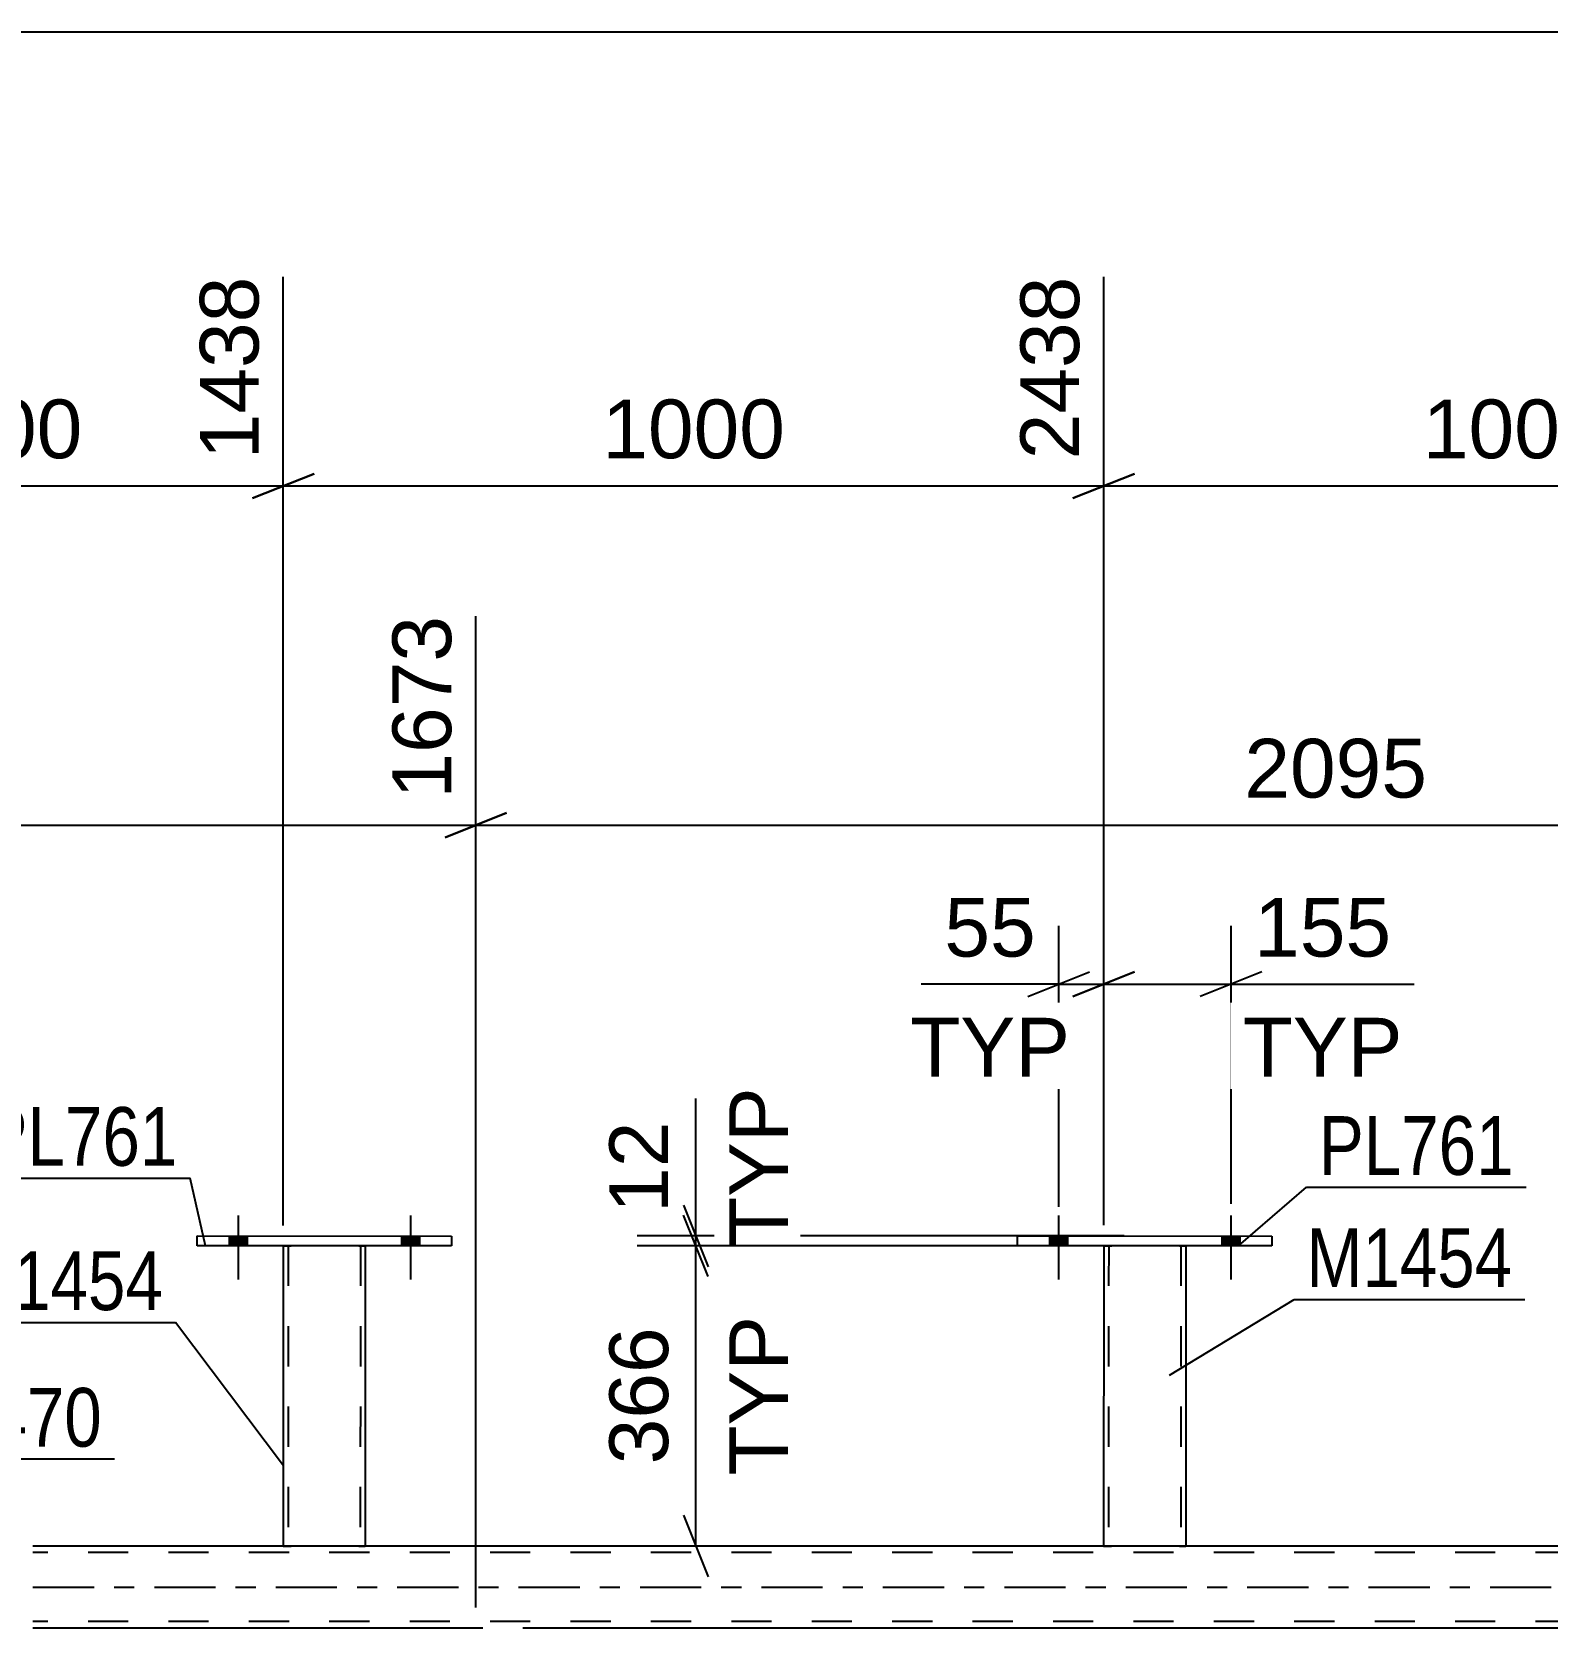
# Model space of a CAD drawing. Header units: millimetres. Extents: x 0 to 841, y 0 to 594.
# Drawn here: x 89.2 to 163.1, y 432.5 to 510.3 of the extents above; entities that cross this region are included whole.
import ezdxf

# ---------------------------------------------------------------- set-up
doc = ezdxf.new("R2010")
doc.units = ezdxf.units.MM
doc.linetypes.add('DXK_LINE_DOT2', pattern=[3.9198, 1.9599, -1.9599])
doc.linetypes.add('DXK_LINE_DOT3', pattern=[5.9187, 2.979, -0.9799, 0.9799, -0.9799])
doc.styles.add('Arial', font='ARIAL.TTF', dxfattribs={"height": 0.2})
doc.styles.add('Arial Narrow', font='ARIALN.TTF', dxfattribs={"height": 0.2})

# ---------------------------------------------------------------- blocks, each defined once
blk = doc.blocks.new('Part-318891418-4713 - 4466')
at = {"color": 2, "linetype": 'Continuous'}
for p, q in [((97.29, 451.147), (97.29, 451.627)), ((97.29, 451.627), (109.69, 451.623)), ((109.69, 451.623), (109.69, 451.143)), ((109.69, 451.143), (97.29, 451.147))]:
    blk.add_line(p, q, dxfattribs=at)
blk = doc.blocks.new('Bolt-318891418-4717 - 4466')
at = {"linetype": 'Continuous'}
for points in [[(138.844, 451.147), (139.724, 451.146), (139.724, 451.626), (138.844, 451.627)], [(147.244, 451.144), (148.124, 451.144), (148.124, 451.624), (147.244, 451.624)]]:
    blk.add_hatch(color=1, dxfattribs=at).paths.add_polyline_path(points)
at = {"color": 1, "linetype": 'Continuous'}
for p, q in [((139.284, 452.627), (139.283, 449.507)), ((147.684, 452.624), (147.683, 449.504)), ((138.844, 451.627), (138.844, 451.147)), ((139.724, 451.626), (139.724, 451.146)), ((147.244, 451.624), (147.244, 451.144)), ((148.124, 451.624), (148.124, 451.144))]:
    blk.add_line(p, q, dxfattribs=at)
blk = doc.blocks.new('Part-318891418-4508 - 4466')
at = {"color": 2, "linetype": 'Continuous'}
for p, q in [((101.485, 436.508), (89.29, 436.508)), ((141.479, 436.508), (105.485, 436.508)), ((181.484, 436.508), (145.479, 436.508)), ((110.875, 432.508), (89.29, 432.508)), ((194.691, 432.508), (115.132, 432.508))]:
    blk.add_line(p, q, dxfattribs=at)
at = {"color": 7, "linetype": 'DXK_LINE_DOT2'}
for p, q in [((764.219, 436.188), (89.29, 436.188)), ((764.219, 436.508), (101.485, 436.508)), ((105.485, 436.508), (101.485, 436.508)), ((145.479, 436.508), (141.479, 436.508)), ((764.219, 432.828), (89.29, 432.828)), ((115.132, 432.508), (110.875, 432.508))]:
    blk.add_line(p, q, dxfattribs=at)
at = {"color": 7, "linetype": 'DXK_LINE_DOT3'}
blk.add_line((89.29, 434.508), (774.019, 434.508), dxfattribs=at)
blk = doc.blocks.new('Part-318891418-4579 - 4466')
at = {"color": 2, "linetype": 'Continuous'}
for p, q in [((137.284, 451.147), (137.284, 451.627)), ((137.284, 451.627), (149.684, 451.623)), ((149.684, 451.623), (149.684, 451.143)), ((149.684, 451.143), (137.284, 451.147))]:
    blk.add_line(p, q, dxfattribs=at)
blk = doc.blocks.new('Part-318891418-4584 - 4466')
at = {"color": 2, "linetype": 'Continuous'}
for p, q in [((101.49, 451.146), (101.485, 436.507)), ((105.49, 451.145), (105.485, 436.506)), ((101.522, 436.507), (101.485, 436.507)), ((101.626, 436.507), (101.522, 436.507)), ((101.781, 436.507), (101.626, 436.507)), ((105.189, 436.506), (101.781, 436.507)), ((105.345, 436.506), (105.189, 436.506)), ((105.449, 436.506), (105.345, 436.506)), ((105.485, 436.506), (105.449, 436.506))]:
    blk.add_line(p, q, dxfattribs=at)
at = {"color": 7, "linetype": 'DXK_LINE_DOT2'}
for p, q in [((101.49, 451.149), (101.49, 451.149)), ((101.49, 451.149), (101.49, 451.146)), ((101.49, 451.146), (101.49, 451.149)), ((101.526, 451.149), (101.49, 451.149)), ((101.49, 451.149), (101.526, 451.149)), ((101.63, 451.149), (101.526, 451.149)), ((101.526, 451.149), (101.63, 451.149)), ((101.748, 451.149), (101.63, 451.149)), ((101.63, 451.149), (101.786, 451.149)), ((101.73, 451.149), (101.725, 436.507)), ((101.73, 451.149), (101.73, 451.149)), ((101.748, 451.149), (101.73, 451.149)), ((101.73, 451.149), (101.748, 451.149)), ((105.193, 451.148), (101.748, 451.149)), ((101.8, 451.149), (101.748, 451.149)), ((101.748, 451.149), (101.8, 451.149)), ((105.193, 451.148), (101.786, 451.149)), ((105.102, 451.148), (101.8, 451.149)), ((101.8, 451.149), (101.878, 451.149)), ((105.179, 451.148), (101.878, 451.149)), ((105.179, 451.148), (105.102, 451.148)), ((105.232, 451.148), (105.179, 451.148)), ((105.179, 451.148), (105.232, 451.148)), ((105.193, 451.148), (105.349, 451.148)), ((105.349, 451.148), (105.193, 451.148)), ((105.25, 451.148), (105.232, 451.148)), ((105.232, 451.148), (105.25, 451.148)), ((105.25, 451.148), (105.245, 436.506)), ((105.25, 451.148), (105.25, 451.148)), ((105.349, 451.148), (105.453, 451.148)), ((105.453, 451.148), (105.349, 451.148)), ((105.453, 451.148), (105.49, 451.148)), ((105.49, 451.148), (105.453, 451.148)), ((105.49, 451.148), (105.49, 451.148)), ((105.49, 451.148), (105.49, 451.145)), ((105.49, 451.145), (105.49, 451.148)), ((101.485, 436.507), (101.522, 436.507)), ((101.522, 436.507), (101.626, 436.507)), ((101.626, 436.507), (101.781, 436.507)), ((101.743, 436.507), (101.725, 436.507)), ((101.725, 436.507), (101.743, 436.507)), ((101.795, 436.507), (101.743, 436.507)), ((101.743, 436.507), (101.781, 436.507)), ((105.189, 436.506), (101.781, 436.507)), ((101.781, 436.507), (101.795, 436.507)), ((105.097, 436.506), (101.795, 436.507)), ((101.795, 436.507), (101.873, 436.507)), ((105.175, 436.506), (101.873, 436.507)), ((105.175, 436.506), (105.097, 436.506)), ((105.227, 436.506), (105.175, 436.506)), ((105.175, 436.506), (105.227, 436.506)), ((105.189, 436.506), (105.345, 436.506)), ((105.245, 436.506), (105.227, 436.506)), ((105.227, 436.506), (105.245, 436.506)), ((105.345, 436.506), (105.449, 436.506)), ((105.449, 436.506), (105.485, 436.506))]:
    blk.add_line(p, q, dxfattribs=at)
blk = doc.blocks.new('Part-318891418-4574 - 4466')
at = {"color": 2, "linetype": 'Continuous'}
for p, q in [((141.484, 451.146), (141.479, 436.507)), ((145.484, 451.145), (145.479, 436.506)), ((141.515, 436.507), (141.479, 436.507)), ((141.62, 436.507), (141.515, 436.507)), ((141.775, 436.507), (141.62, 436.507)), ((145.183, 436.506), (141.775, 436.507)), ((145.338, 436.506), (145.183, 436.506)), ((145.442, 436.506), (145.338, 436.506)), ((145.479, 436.506), (145.442, 436.506))]:
    blk.add_line(p, q, dxfattribs=at)
at = {"color": 7, "linetype": 'DXK_LINE_DOT2'}
for p, q in [((141.484, 451.149), (141.484, 451.149)), ((141.484, 451.149), (141.484, 451.146)), ((141.484, 451.146), (141.484, 451.149)), ((141.52, 451.149), (141.484, 451.149)), ((141.484, 451.149), (141.52, 451.149)), ((141.624, 451.149), (141.52, 451.149)), ((141.52, 451.149), (141.624, 451.149)), ((141.742, 451.149), (141.624, 451.149)), ((141.624, 451.149), (141.78, 451.149)), ((141.724, 451.149), (141.719, 436.507)), ((141.724, 451.149), (141.724, 451.149)), ((141.742, 451.149), (141.724, 451.149)), ((141.724, 451.149), (141.742, 451.149)), ((145.187, 451.148), (141.742, 451.149)), ((141.794, 451.149), (141.742, 451.149)), ((141.742, 451.149), (141.794, 451.149)), ((145.187, 451.148), (141.78, 451.149)), ((145.095, 451.148), (141.794, 451.149)), ((141.794, 451.149), (141.872, 451.149)), ((145.173, 451.148), (141.872, 451.149)), ((145.173, 451.148), (145.095, 451.148)), ((145.225, 451.148), (145.173, 451.148)), ((145.173, 451.148), (145.225, 451.148)), ((145.187, 451.148), (145.343, 451.148)), ((145.343, 451.148), (145.187, 451.148)), ((145.244, 451.148), (145.225, 451.148)), ((145.225, 451.148), (145.244, 451.148)), ((145.244, 451.148), (145.239, 436.506)), ((145.244, 451.148), (145.244, 451.148)), ((145.343, 451.148), (145.447, 451.148)), ((145.447, 451.148), (145.343, 451.148)), ((145.447, 451.148), (145.484, 451.148)), ((145.484, 451.148), (145.447, 451.148)), ((145.484, 451.148), (145.484, 451.148)), ((145.484, 451.148), (145.484, 451.145)), ((145.484, 451.145), (145.484, 451.148)), ((141.479, 436.507), (141.515, 436.507)), ((141.515, 436.507), (141.62, 436.507)), ((141.62, 436.507), (141.775, 436.507)), ((141.737, 436.507), (141.719, 436.507)), ((141.719, 436.507), (141.737, 436.507)), ((141.789, 436.507), (141.737, 436.507)), ((141.737, 436.507), (141.775, 436.507)), ((145.183, 436.506), (141.775, 436.507)), ((141.775, 436.507), (141.789, 436.507)), ((145.091, 436.506), (141.789, 436.507)), ((141.789, 436.507), (141.867, 436.507)), ((145.169, 436.506), (141.867, 436.507)), ((145.169, 436.506), (145.091, 436.506)), ((145.221, 436.506), (145.169, 436.506)), ((145.169, 436.506), (145.221, 436.506)), ((145.183, 436.506), (145.338, 436.506)), ((145.239, 436.506), (145.221, 436.506)), ((145.221, 436.506), (145.239, 436.506)), ((145.338, 436.506), (145.442, 436.506)), ((145.442, 436.506), (145.479, 436.506))]:
    blk.add_line(p, q, dxfattribs=at)
blk = doc.blocks.new('Bolt-318891418-4628 - 4466')
at = {"linetype": 'Continuous'}
for points in [[(98.85, 451.147), (99.73, 451.146), (99.73, 451.626), (98.85, 451.627)], [(107.25, 451.144), (108.13, 451.144), (108.13, 451.624), (107.25, 451.624)]]:
    blk.add_hatch(color=1, dxfattribs=at).paths.add_polyline_path(points)
at = {"color": 1, "linetype": 'Continuous'}
for p, q in [((99.29, 452.627), (99.289, 449.507)), ((107.69, 452.624), (107.689, 449.504)), ((98.85, 451.627), (98.85, 451.147)), ((99.73, 451.626), (99.73, 451.146)), ((107.25, 451.624), (107.25, 451.144)), ((108.13, 451.624), (108.13, 451.144))]:
    blk.add_line(p, q, dxfattribs=at)
blk = doc.blocks.new('Bolt-318891418-4716 - 4466')
at = {"linetype": 'Continuous'}
for points in [[(138.844, 451.147), (139.724, 451.146), (139.724, 451.626), (138.844, 451.627)], [(147.244, 451.144), (148.124, 451.144), (148.124, 451.624), (147.244, 451.624)]]:
    blk.add_hatch(color=1, dxfattribs=at).paths.add_polyline_path(points)
at = {"color": 1, "linetype": 'Continuous'}
for p, q in [((139.284, 452.627), (139.283, 449.507)), ((147.684, 452.624), (147.683, 449.504)), ((138.844, 451.627), (138.844, 451.147)), ((139.724, 451.626), (139.724, 451.146)), ((147.244, 451.624), (147.244, 451.144)), ((148.124, 451.624), (148.124, 451.144))]:
    blk.add_line(p, q, dxfattribs=at)
blk = doc.blocks.new('Bolt-318891418-4718 - 4466')
at = {"linetype": 'Continuous'}
for points in [[(98.85, 451.147), (99.73, 451.146), (99.73, 451.626), (98.85, 451.627)], [(107.25, 451.144), (108.13, 451.144), (108.13, 451.624), (107.25, 451.624)]]:
    blk.add_hatch(color=1, dxfattribs=at).paths.add_polyline_path(points)
at = {"color": 1, "linetype": 'Continuous'}
for p, q in [((99.29, 452.627), (99.289, 449.507)), ((107.69, 452.624), (107.689, 449.504)), ((98.85, 451.627), (98.85, 451.147)), ((99.73, 451.626), (99.73, 451.146)), ((107.25, 451.624), (107.25, 451.144)), ((108.13, 451.624), (108.13, 451.144))]:
    blk.add_line(p, q, dxfattribs=at)
blk = doc.blocks.new('StraightDimension-318891418-5178 - 4466')
at = {"color": 7, "linetype": 'Continuous'}
for p, q in [((121.599, 451.625), (121.599, 458.323)), ((121.599, 451.625), (121.599, 458.323)), ((120.999, 453.125), (122.199, 450.125)), ((122.199, 449.648), (120.999, 452.648)), ((142.484, 451.625), (118.749, 451.625)), ((121.599, 451.148), (121.599, 451.625)), ((142.484, 451.148), (118.749, 451.148))]:
    blk.add_line(p, q, dxfattribs=at)
at = {"color": 0, "linetype": 'Continuous'}
blk.add_wipeout([(126.699, 459.462), (122.499, 459.462), (122.499, 450.486), (126.699, 450.486)], dxfattribs=at)
at = {"color": 0}
blk.add_wipeout([(120.849, 457.798), (116.649, 457.798), (116.649, 452.15), (120.849, 452.15)], dxfattribs=at)
at = {"color": 3, "linetype": 'Continuous', "style": 'Arial'}
blk.add_text('TYP', height=2.8652, rotation=90.00021, dxfattribs=at).set_placement((126.099, 451.086))
at = {"color": 3, "style": 'Arial'}
blk.add_text('12', height=2.8652, rotation=90.00021, dxfattribs=at).set_placement((120.249, 452.75))
blk = doc.blocks.new('StraightDimension-318891418-11298 - 4466')
at = {"color": 7, "linetype": 'Continuous'}
for p, q in [((40.154, 433.008), (38.954, 436.008)), ((54.457, 434.508), (36.704, 434.508)), ((39.554, 308.648), (39.554, 434.508)), ((38.954, 310.148), (40.154, 307.148)), ((106.448, 308.648), (36.704, 308.648))]:
    blk.add_line(p, q, dxfattribs=at)
at = {"color": 0}
blk.add_wipeout([(38.804, 376.625), (34.604, 376.625), (34.604, 366.531), (38.804, 366.531)], dxfattribs=at)
at = {"color": 3, "style": 'Arial'}
blk.add_text('3147', height=2.8652, rotation=90.00021, dxfattribs=at).set_placement((38.204, 367.131))
blk = doc.blocks.new('StraightDimension-318891418-5218 - 4466')
at = {"color": 7, "linetype": 'Continuous'}
for p, q in [((141.484, 452.149), (141.484, 466.748)), ((147.687, 453.188), (147.687, 466.748)), ((139.984, 463.298), (142.984, 464.498)), ((141.484, 463.898), (147.687, 463.898)), ((149.187, 464.498), (146.187, 463.298)), ((147.687, 463.898), (156.608, 463.898)), ((147.687, 463.898), (156.608, 463.898))]:
    blk.add_line(p, q, dxfattribs=at)
at = {"color": 0}
blk.add_wipeout([(156.083, 464.648), (156.083, 468.848), (148.212, 468.848), (148.212, 464.648)], dxfattribs=at)
at = {"color": 0, "linetype": 'Continuous'}
blk.add_wipeout([(156.635, 458.798), (156.635, 462.998), (147.66, 462.998), (147.66, 458.798)], dxfattribs=at)
at = {"color": 3, "style": 'Arial'}
blk.add_text('155', height=2.8652, dxfattribs=at).set_placement((148.812, 465.248))
at = {"color": 3, "linetype": 'Continuous', "style": 'Arial'}
blk.add_text('TYP', height=2.8652, dxfattribs=at).set_placement((148.26, 459.398))
blk = doc.blocks.new('StraightDimension-318891418-5631 - 4466')
at = {"color": 7, "linetype": 'Continuous'}
for p, q in [((101.49, 452.134), (101.49, 498.39)), ((141.484, 452.149), (141.484, 498.39)), ((102.99, 488.795), (99.99, 487.595)), ((139.984, 487.595), (142.984, 488.795)), ((101.49, 488.195), (141.484, 488.195))]:
    blk.add_line(p, q, dxfattribs=at)
at = {"color": 0}
blk.add_wipeout([(126.534, 488.945), (126.534, 493.145), (116.439, 493.145), (116.439, 488.945)], dxfattribs=at)
at = {"color": 3, "style": 'Arial'}
blk.add_text('1000', height=2.8652, dxfattribs=at).set_placement((117.039, 489.545))
at = {"color": 0, "linetype": 'Continuous'}
blk.add_wipeout([(140.884, 498.99), (136.684, 498.99), (136.684, 488.895), (140.884, 488.895)], dxfattribs=at)
at = {"color": 3, "linetype": 'Continuous', "style": 'Arial'}
blk.add_text('2438', height=2.8652, rotation=90.00021, dxfattribs=at).set_placement((140.284, 489.495))
blk = doc.blocks.new('StraightDimension-318891418-5639 - 4466')
at = {"color": 7, "linetype": 'Continuous'}
for p, q in [((101.49, 452.134), (101.49, 498.39)), ((72.99, 452.149), (72.99, 496.166)), ((74.49, 488.795), (71.49, 487.595)), ((99.99, 487.595), (102.99, 488.795)), ((72.99, 488.195), (101.49, 488.195))]:
    blk.add_line(p, q, dxfattribs=at)
at = {"color": 0}
blk.add_wipeout([(92.287, 488.945), (92.287, 493.145), (82.193, 493.145), (82.193, 488.945)], dxfattribs=at)
at = {"color": 3, "style": 'Arial'}
blk.add_text('1000', height=2.8652, dxfattribs=at).set_placement((82.793, 489.545))
at = {"color": 0, "linetype": 'Continuous'}
blk.add_wipeout([(100.89, 498.99), (96.69, 498.99), (96.69, 488.895), (100.89, 488.895)], dxfattribs=at)
at = {"color": 3, "linetype": 'Continuous', "style": 'Arial'}
blk.add_text('1438', height=2.8652, rotation=90.00021, dxfattribs=at).set_placement((100.29, 489.495))
blk = doc.blocks.new('StraightDimension-318891418-5479 - 4466')
at = {"color": 7, "linetype": 'Continuous'}
for p, q in [((110.875, 433.508), (110.875, 481.846)), ((112.375, 472.251), (109.375, 471.051)), ((110.875, 471.651), (194.691, 471.651))]:
    blk.add_line(p, q, dxfattribs=at)
at = {"color": 0}
blk.add_wipeout([(157.831, 472.401), (157.831, 476.601), (147.736, 476.601), (147.736, 472.401)], dxfattribs=at)
at = {"color": 3, "style": 'Arial'}
blk.add_text('2095', height=2.8652, dxfattribs=at).set_placement((148.336, 473.001))
blk = doc.blocks.new('StraightDimension-318891418-5197 - 4466')
at = {"color": 7, "linetype": 'Continuous'}
for p, q in [((122.199, 449.648), (120.999, 452.648)), ((142.484, 451.148), (118.749, 451.148)), ((121.599, 436.507), (121.599, 451.148)), ((120.999, 438.007), (122.199, 435.007)), ((140.479, 436.507), (118.749, 436.507))]:
    blk.add_line(p, q, dxfattribs=at)
at = {"color": 0, "linetype": 'Continuous'}
blk.add_wipeout([(126.699, 448.315), (122.499, 448.315), (122.499, 439.34), (126.699, 439.34)], dxfattribs=at)
at = {"color": 0}
blk.add_wipeout([(120.849, 447.763), (116.649, 447.763), (116.649, 439.892), (120.849, 439.892)], dxfattribs=at)
at = {"color": 3, "linetype": 'Continuous', "style": 'Arial'}
blk.add_text('TYP', height=2.8652, rotation=90.00021, dxfattribs=at).set_placement((126.099, 439.94))
at = {"color": 3, "style": 'Arial'}
blk.add_text('366', height=2.8652, rotation=90.00021, dxfattribs=at).set_placement((120.249, 440.492))
blk = doc.blocks.new('StraightDimension-318891418-5211 - 4466')
at = {"color": 7, "linetype": 'Continuous'}
for p, q in [((139.287, 453.039), (139.287, 466.748)), ((141.484, 452.149), (141.484, 466.748)), ((139.287, 463.898), (132.59, 463.898)), ((139.287, 463.898), (132.59, 463.898)), ((137.787, 463.298), (140.787, 464.498)), ((139.287, 463.898), (141.484, 463.898)), ((142.984, 464.498), (139.984, 463.298))]:
    blk.add_line(p, q, dxfattribs=at)
at = {"color": 0}
blk.add_wipeout([(138.762, 464.648), (138.762, 468.848), (133.115, 468.848), (133.115, 464.648)], dxfattribs=at)
at = {"color": 0, "linetype": 'Continuous'}
blk.add_wipeout([(140.426, 458.798), (140.426, 462.998), (131.451, 462.998), (131.451, 458.798)], dxfattribs=at)
at = {"color": 3, "style": 'Arial'}
blk.add_text('55', height=2.8652, dxfattribs=at).set_placement((133.715, 465.248))
at = {"color": 3, "linetype": 'Continuous', "style": 'Arial'}
blk.add_text('TYP', height=2.8652, dxfattribs=at).set_placement((132.051, 459.398))
blk = doc.blocks.new('StraightDimension-318891418-5226 - 4466')
at = {"color": 7, "linetype": 'Continuous'}
for p, q in [((110.875, 433.508), (110.875, 481.846)), ((55.457, 437.508), (55.457, 475.175)), ((56.957, 472.251), (53.957, 471.051)), ((55.457, 471.651), (110.875, 471.651)), ((109.375, 471.051), (112.375, 472.251))]:
    blk.add_line(p, q, dxfattribs=at)
at = {"color": 0}
blk.add_wipeout([(88.213, 472.401), (88.213, 476.601), (78.119, 476.601), (78.119, 472.401)], dxfattribs=at)
at = {"color": 3, "style": 'Arial'}
blk.add_text('1673', height=2.8652, dxfattribs=at).set_placement((78.719, 473.001))
at = {"color": 0, "linetype": 'Continuous'}
for points in [[(110.275, 482.446), (106.075, 482.446), (106.075, 472.351), (110.275, 472.351)], [(54.857, 475.775), (50.657, 475.775), (50.657, 472.351), (54.857, 472.351)]]:
    blk.add_wipeout(points, dxfattribs=at)
at = {"color": 3, "linetype": 'Continuous', "style": 'Arial'}
for s, height, p in [('1673', 2.8652, (109.675, 472.951)), ('0', 2.865, (54.257, 472.951))]:
    blk.add_text(s, height=height, rotation=90.00021, dxfattribs=at).set_placement(p)
blk = doc.blocks.new('StraightDimension-318891418-5623 - 4466')
at = {"color": 7, "linetype": 'Continuous'}
for p, q in [((141.484, 452.149), (141.484, 498.39)), ((181.489, 452.149), (181.489, 498.39)), ((142.984, 488.795), (139.984, 487.595)), ((179.989, 487.595), (182.989, 488.795)), ((141.484, 488.195), (181.489, 488.195))]:
    blk.add_line(p, q, dxfattribs=at)
at = {"color": 0}
blk.add_wipeout([(166.533, 488.945), (166.533, 493.145), (156.439, 493.145), (156.439, 488.945)], dxfattribs=at)
at = {"color": 3, "style": 'Arial'}
blk.add_text('1000', height=2.8652, dxfattribs=at).set_placement((157.039, 489.545))
at = {"color": 0, "linetype": 'Continuous'}
blk.add_wipeout([(180.889, 498.99), (176.689, 498.99), (176.689, 488.895), (180.889, 488.895)], dxfattribs=at)
at = {"color": 3, "linetype": 'Continuous', "style": 'Arial'}
blk.add_text('3438', height=2.8652, rotation=90.00021, dxfattribs=at).set_placement((180.289, 489.495))
blk = doc.blocks.new('StraightDimension-318891418-11660 - 6237')
at = {"color": 7, "linetype": 'Continuous'}
blk.add_line((54.817, 510.334), (764.859, 510.334), dxfattribs=at)
blk = doc.blocks.new('Mark-318891418-4504 - 4466')
at = {"color": 30, "linetype": 'Continuous'}
for p, q in [((79.185, 435.524), (82.198, 440.753)), ((82.198, 440.753), (93.263, 440.753))]:
    blk.add_line(p, q, dxfattribs=at)
at = {"color": 0}
blk.add_wipeout([(92.663, 441.353), (92.663, 444.353), (82.798, 444.353), (82.798, 441.353)], dxfattribs=at)
blk.add_wipeout([(92.663, 441.353), (92.663, 444.353), (82.798, 444.353), (82.798, 441.353)], dxfattribs=at)
at = {"color": 3, "style": 'Arial Narrow'}
blk.add_text('TR470', height=2.8633, dxfattribs=at).set_placement((82.798, 441.353))
blk = doc.blocks.new('Mark-318891418-4570 - 4466')
at = {"color": 30, "linetype": 'Continuous'}
for p, q in [((144.683, 444.839), (150.76, 448.532)), ((150.76, 448.532), (162.012, 448.532))]:
    blk.add_line(p, q, dxfattribs=at)
at = {"color": 0}
blk.add_wipeout([(161.412, 449.132), (161.412, 452.132), (151.36, 452.132), (151.36, 449.132)], dxfattribs=at)
blk.add_wipeout([(161.412, 449.132), (161.412, 452.132), (151.36, 452.132), (151.36, 449.132)], dxfattribs=at)
at = {"color": 3, "style": 'Arial Narrow'}
blk.add_text('M1454', height=2.8633, dxfattribs=at).set_placement((151.36, 449.132))
blk = doc.blocks.new('Mark-318891418-4575 - 4466')
at = {"color": 30, "linetype": 'Continuous'}
for p, q in [((148.05, 451.144), (151.371, 454.005)), ((151.371, 454.005), (162.075, 454.005))]:
    blk.add_line(p, q, dxfattribs=at)
at = {"color": 0}
blk.add_wipeout([(161.475, 454.605), (161.475, 457.605), (151.971, 457.605), (151.971, 454.605)], dxfattribs=at)
blk.add_wipeout([(161.475, 454.605), (161.475, 457.605), (151.971, 457.605), (151.971, 454.605)], dxfattribs=at)
at = {"color": 3, "style": 'Arial Narrow'}
blk.add_text('PL761', height=2.8633, dxfattribs=at).set_placement((151.971, 454.605))
blk = doc.blocks.new('Mark-318891418-4580 - 4466')
at = {"color": 30, "linetype": 'Continuous'}
for p in [(84.991, 447.412), (101.508, 440.416)]:
    blk.add_line(p, (96.243, 447.412), dxfattribs=at)
at = {"color": 0}
blk.add_wipeout([(95.643, 448.012), (95.643, 451.012), (85.591, 451.012), (85.591, 448.012)], dxfattribs=at)
blk.add_wipeout([(95.643, 448.012), (95.643, 451.012), (85.591, 451.012), (85.591, 448.012)], dxfattribs=at)
at = {"color": 3, "style": 'Arial Narrow'}
blk.add_text('M1454', height=2.8633, dxfattribs=at).set_placement((85.591, 448.012))
blk = doc.blocks.new('Mark-318891418-4709 - 4466')
at = {"color": 30, "linetype": 'Continuous'}
for p in [(86.242, 454.449), (97.698, 451.147)]:
    blk.add_line(p, (96.946, 454.449), dxfattribs=at)
at = {"color": 0}
blk.add_wipeout([(96.346, 455.049), (96.346, 458.049), (86.842, 458.049), (86.842, 455.049)], dxfattribs=at)
blk.add_wipeout([(96.346, 455.049), (96.346, 458.049), (86.842, 458.049), (86.842, 455.049)], dxfattribs=at)
at = {"color": 3, "style": 'Arial Narrow'}
blk.add_text('PL761', height=2.8633, dxfattribs=at).set_placement((86.842, 455.049))

msp = doc.modelspace()

# ---------------------------------------------------------------- block references
for name in ['StraightDimension-318891418-11660 - 6237', 'Bolt-318891418-4628 - 4466', 'Bolt-318891418-4718 - 4466', 'Bolt-318891418-4717 - 4466', 'Bolt-318891418-4716 - 4466', 'Part-318891418-4713 - 4466', 'Part-318891418-4579 - 4466', 'Part-318891418-4584 - 4466', 'Part-318891418-4574 - 4466', 'Part-318891418-4508 - 4466']:
    msp.add_blockref(name, (0, 0))

# ---------------------------------------------------------------- next in the draw order: block references
for name in ['StraightDimension-318891418-5178 - 4466', 'StraightDimension-318891418-11298 - 4466']:
    msp.add_blockref(name, (0, 0))

# ---------------------------------------------------------------- next in the draw order: block references
msp.add_blockref('StraightDimension-318891418-5218 - 4466', (0, 0))

# ---------------------------------------------------------------- next in the draw order: block references
msp.add_blockref('StraightDimension-318891418-5631 - 4466', (0, 0))

# ---------------------------------------------------------------- next in the draw order: block references
for name in ['StraightDimension-318891418-5639 - 4466', 'StraightDimension-318891418-5479 - 4466']:
    msp.add_blockref(name, (0, 0))

# ---------------------------------------------------------------- next in the draw order: block references
for name in ['StraightDimension-318891418-5226 - 4466', 'StraightDimension-318891418-5197 - 4466']:
    msp.add_blockref(name, (0, 0))

# ---------------------------------------------------------------- next in the draw order: block references
for name in ['StraightDimension-318891418-5211 - 4466', 'Mark-318891418-4504 - 4466']:
    msp.add_blockref(name, (0, 0))

# ---------------------------------------------------------------- next in the draw order: block references
for name in ['StraightDimension-318891418-5623 - 4466', 'Mark-318891418-4580 - 4466']:
    msp.add_blockref(name, (0, 0))

# ---------------------------------------------------------------- next in the draw order: block references
for name in ['Mark-318891418-4709 - 4466', 'Mark-318891418-4570 - 4466']:
    msp.add_blockref(name, (0, 0))

# ---------------------------------------------------------------- next in the draw order: block references
msp.add_blockref('Mark-318891418-4575 - 4466', (0, 0))

doc.saveas('drawing.dxf')
